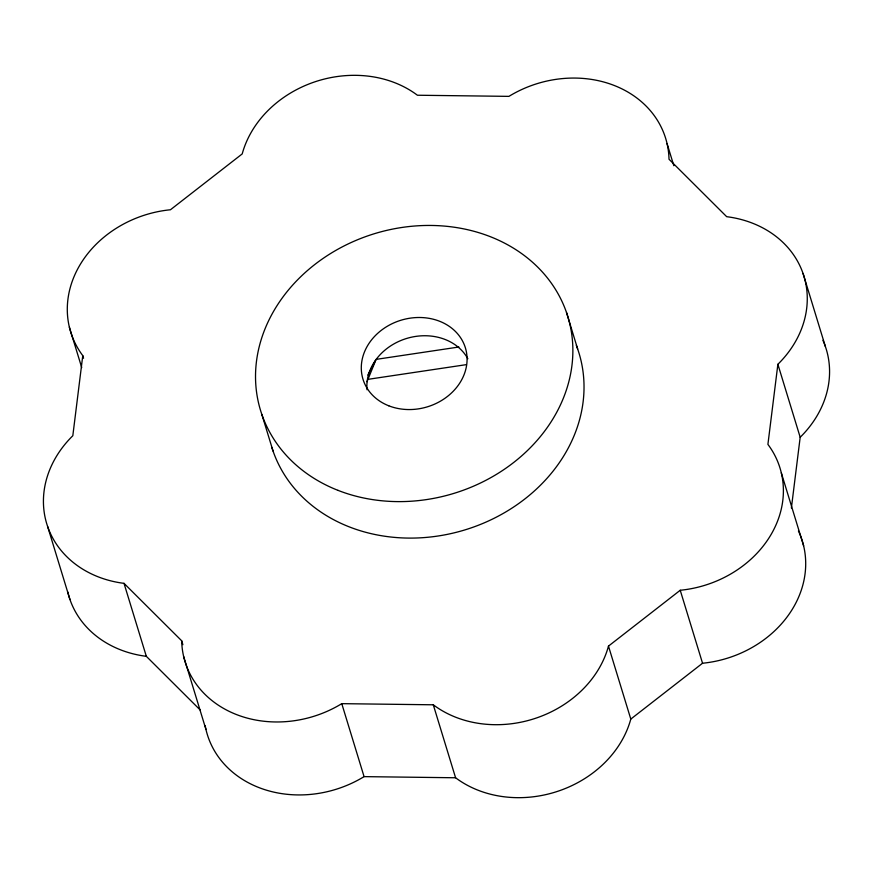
<?xml version="1.0" encoding="UTF-8"?>
<svg xmlns="http://www.w3.org/2000/svg" width="873" height="873" viewBox="0 0 873 873"><rect width="100%" height="100%" fill="white"/><g stroke="black" fill="none" stroke-linecap="round" stroke-linejoin="round"><path stroke-width="1.31" d="M825.356 346.45L803.051 273.478A106.495 90.017 -17 0 0 726.674 216.679L669.013 159.235A106.495 90.017 -17 0 0 614.374 85.532A106.495 90.017 -17 0 0 508.926 96.368L417.414 95.233A106.495 90.017 -17 0 0 314.967 81.8A106.495 90.017 -17 0 0 242.203 153.921L170.453 209.76A106.495 90.017 -17 0 0 80.229 264.475A106.495 90.017 -17 0 0 82.771 355.638L72.819 435.736A106.495 90.017 -17 0 0 47.644 526.55L69.949 599.522M803.051 273.478A106.495 90.017 -17 0 1 777.876 364.292L767.913 444.39A106.495 90.017 -17 0 1 770.466 535.553A106.495 90.017 -17 0 1 680.231 590.268L608.481 646.107A106.495 90.017 -17 0 1 535.716 718.228A106.495 90.017 -17 0 1 433.281 704.795L341.769 703.66A106.495 90.017 -17 0 1 236.31 714.496A106.495 90.017 -17 0 1 181.682 640.793L124.01 583.35A106.495 90.017 -17 0 1 47.644 526.55M791.385 508.021L800.181 437.264A106.495 90.017 -17 0 0 822.933 340.339M367.009 381.708L376.11 359.381L458.892 347.007M367.839 375.052L375.466 360.582M205.166 725.594A106.495 90.017 -17 0 0 364.074 776.632L455.586 777.767A106.495 90.017 -17 0 0 558.033 791.2A106.495 90.017 -17 0 0 630.797 719.079L702.547 663.24A106.495 90.017 -17 0 0 798.424 530.959M368.286 379.297L466.433 364.63M67.767 591.959A106.495 90.017 -17 0 0 146.326 656.321L200.146 709.935M777.876 364.292L800.181 437.264M781.313 472.85L803.629 545.821M667.048 143.554L673.825 165.706M680.231 590.268L702.547 663.24M566.501 312.501L577.653 348.993M608.481 646.107L630.797 719.079M433.281 704.795L455.586 777.767M261.878 414.555L273.042 451.035M341.769 703.66L364.074 776.632M181.682 640.793L182.872 644.7M183.636 656.474L205.952 729.446M82.771 355.638L83.568 358.246M69.371 327.179L81.724 367.577M124.01 583.35L146.326 656.321M367.042 389.762A53.548 45.265 -17 0 1 406.425 338.517A53.548 45.265 -17 0 1 467.852 358.738M576.311 345.304A160.654 135.795 -17 0 1 469.849 528.329A160.654 135.795 -17 0 1 271.819 447.314M337.96 490.342A160.654 135.795 -17 0 0 572.83 347.454A160.654 135.795 -17 0 0 331.784 252.788A160.654 135.795 -17 0 0 337.96 490.342M388.78 405.803A53.548 45.265 -17 0 0 467.066 358.17A53.548 45.265 -17 0 0 386.717 326.611A53.548 45.265 -17 0 0 388.78 405.803"/></g></svg>
